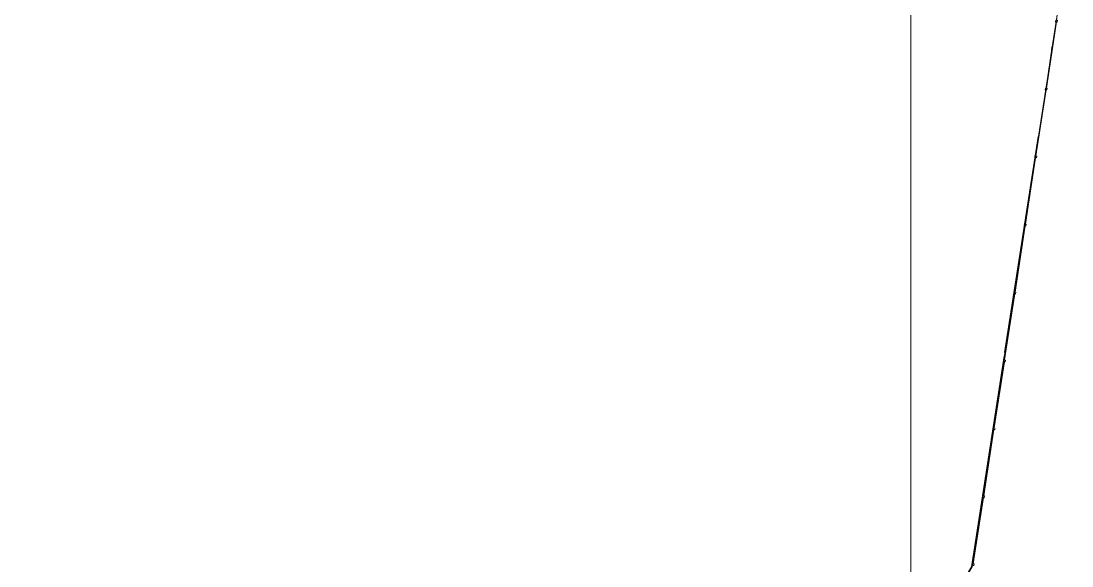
# Model space of a CAD drawing. Header units: metres. Extents: x -207 to 292, y -187 to 169.
# Drawn here: x 123.85 to 154.43, y -116.88 to -101.03 of the extents above; entities that cross this region are included whole.
import ezdxf

# ---------------------------------------------------------------- set-up
doc = ezdxf.new("R2010")
doc.units = ezdxf.units.M
doc.linetypes.add('IMPORT-IMPORT-LÍMITE2 _2_', pattern=[36.83, 6.35, -2.54, 0, -2.54, 25.4, 0, 0, 0])
for name, color, linetype, lineweight in [('A-GLAZ-CWMG', 7, 'Continuous', 9), ('C-TOPO', 7, 'Continuous', 9), ('grilla', 7, 'Continuous', 9), ('linea propiedad', 7, 'IMPORT-IMPORT-LÍMITE2 _2_', 35)]:
    doc.layers.add(name, color=color, linetype=linetype, lineweight=lineweight)
doc.layers.add('PR10-ARQ-PL-001-Emplazamiento-C-1_dwg', color=7, linetype='Continuous', lineweight=9, true_color=0x767676)

# ---------------------------------------------------------------- blocks, each defined once
blk = doc.blocks.new('PR10-ARQ-PL-001-Emplazamiento-C-1_dwg_Quad Corner Mullion - 50x50 mm-517354-PLANTA EMPLAZAMIENTO-674654-PLANTA EMPLAZAMIENTO ACTUALIZADO')
at = {"layer": 'A-GLAZ-CWMG', "flags": 128}
blk.add_lwpolyline([(0.025, 0.025), (0.025, -0.025), (-0.025, -0.025), (-0.025, 0.025)], close=True, dxfattribs=at)
blk = doc.blocks.new('PR10-ARQ-PL-001-Emplazamiento-C-1_dwg_Circular Mullion - 5mm-517344-PLANTA EMPLAZAMIENTO-674655-PLANTA EMPLAZAMIENTO ACTUALIZADO')
at = {"layer": 'A-GLAZ-CWMG', "flags": 128}
for points in [[(-84.442, 139.656), (-83.711, 141.464), (-83.713, 141.465), (-83.716, 141.466), (-84.446, 139.658), (-84.444, 139.657)], [(-84.444, 139.657), (-83.713, 141.465)]]:
    blk.add_lwpolyline(points, close=True, dxfattribs=at)
blk = doc.blocks.new('PR10-ARQ-PL-001-Emplazamiento-C-1_dwg_Rectangular Mullion - 50 x 50 mm-517346-PLANTA EMPLAZAMIENTO-674657-PLANTA EMPLAZAMIENTO ACTUALIZADO')
at = {"layer": 'A-GLAZ-CWMG', "flags": 128}
blk.add_lwpolyline([(0.025, 0.025), (-0.025, 0.025), (-0.025, -0.025), (0.025, -0.025)], close=True, dxfattribs=at)
blk = doc.blocks.new('PR10-ARQ-PL-001-Emplazamiento-C-1_dwg_Rectangular Mullion - 50 x 50 mm-517357-PLANTA EMPLAZAMIENTO-674659-PLANTA EMPLAZAMIENTO ACTUALIZADO')
at = {"layer": 'A-GLAZ-CWMG', "flags": 128}
blk.add_lwpolyline([(0.025, 0.025), (0.025, -0.025), (-0.025, -0.025), (-0.025, 0.025)], close=True, dxfattribs=at)
blk = doc.blocks.new('PR10-ARQ-PL-001-Emplazamiento-C-1_dwg_Quad Corner Mullion - 50x50 mm-517356-PLANTA EMPLAZAMIENTO-674660-PLANTA EMPLAZAMIENTO ACTUALIZADO')
at = {"layer": 'A-GLAZ-CWMG', "flags": 128}
blk.add_lwpolyline([(0.025, 0.025), (-0.025, 0.025), (-0.025, -0.025), (0.025, -0.025)], close=True, dxfattribs=at)
blk = doc.blocks.new('PR10-ARQ-PL-001-Emplazamiento-C-1_dwg-674643-PLANTA EMPLAZAMIENTO ACTUALIZADO')
at = {"layer": 'C-TOPO', "flags": 128}
for points in [[(154.084, -100.285), (153.813, -102.033), (153.72, -102.633), (152.84, -108.311), (152.753, -108.877), (152.693, -109.26), (152.537, -110.269), (152.232, -112.238), (151.509, -116.902)], [(151.509, -116.902), (152.232, -112.238), (152.537, -110.269), (152.693, -109.26), (152.753, -108.877), (152.84, -108.311), (153.72, -102.633), (153.813, -102.033), (154.084, -100.285)]]:
    blk.add_lwpolyline(points, dxfattribs=at)
at = {"layer": 'grilla'}
blk.add_line((149.742, 166.258), (149.742, -186.737), dxfattribs=at)
at = {"layer": 'linea propiedad', "flags": 128}
blk.add_lwpolyline([(-54.042, -143.793), (-38.598, -151.641), (-10.751, -156.968), (44.566, -149.053), (79.439, -137.61), (80.625, -135.045), (148.868, -121.367), (151.509, -116.902), (163.851, -37.257), (170.315, -18.175), (141.974, -4.208)], dxfattribs=at)
for name, p, rotation in [('PR10-ARQ-PL-001-Emplazamiento-C-1_dwg_Circular Mullion - 5mm-517344-PLANTA EMPLAZAMIENTO-674655-PLANTA EMPLAZAMIENTO ACTUALIZADO', (39.734, 15.496), 193.2671153891901), ('PR10-ARQ-PL-001-Emplazamiento-C-1_dwg_Circular Mullion - 5mm-517344-PLANTA EMPLAZAMIENTO-674655-PLANTA EMPLAZAMIENTO ACTUALIZADO', (39.734, 15.496), 193.2671153891901), ('PR10-ARQ-PL-001-Emplazamiento-C-1_dwg_Circular Mullion - 5mm-517344-PLANTA EMPLAZAMIENTO-674655-PLANTA EMPLAZAMIENTO ACTUALIZADO', (39.734, 15.496), 193.2671153891901), ('PR10-ARQ-PL-001-Emplazamiento-C-1_dwg_Circular Mullion - 5mm-517344-PLANTA EMPLAZAMIENTO-674655-PLANTA EMPLAZAMIENTO ACTUALIZADO', (39.43, 13.519), 193.2671153891906), ('PR10-ARQ-PL-001-Emplazamiento-C-1_dwg_Circular Mullion - 5mm-517344-PLANTA EMPLAZAMIENTO-674655-PLANTA EMPLAZAMIENTO ACTUALIZADO', (39.43, 13.519), 193.2671153891906), ('PR10-ARQ-PL-001-Emplazamiento-C-1_dwg_Circular Mullion - 5mm-517344-PLANTA EMPLAZAMIENTO-674655-PLANTA EMPLAZAMIENTO ACTUALIZADO', (39.43, 13.519), 193.2671153891906), ('PR10-ARQ-PL-001-Emplazamiento-C-1_dwg_Circular Mullion - 5mm-517344-PLANTA EMPLAZAMIENTO-674655-PLANTA EMPLAZAMIENTO ACTUALIZADO', (39.127, 11.542), 193.2671153891906), ('PR10-ARQ-PL-001-Emplazamiento-C-1_dwg_Circular Mullion - 5mm-517344-PLANTA EMPLAZAMIENTO-674655-PLANTA EMPLAZAMIENTO ACTUALIZADO', (39.127, 11.542), 193.2671153891906), ('PR10-ARQ-PL-001-Emplazamiento-C-1_dwg_Circular Mullion - 5mm-517344-PLANTA EMPLAZAMIENTO-674655-PLANTA EMPLAZAMIENTO ACTUALIZADO', (39.127, 11.542), 193.2671153891906), ('PR10-ARQ-PL-001-Emplazamiento-C-1_dwg_Circular Mullion - 5mm-517344-PLANTA EMPLAZAMIENTO-674655-PLANTA EMPLAZAMIENTO ACTUALIZADO', (38.823, 9.566), 193.2671153891901), ('PR10-ARQ-PL-001-Emplazamiento-C-1_dwg_Circular Mullion - 5mm-517344-PLANTA EMPLAZAMIENTO-674655-PLANTA EMPLAZAMIENTO ACTUALIZADO', (38.823, 9.566), 193.2671153891901), ('PR10-ARQ-PL-001-Emplazamiento-C-1_dwg_Circular Mullion - 5mm-517344-PLANTA EMPLAZAMIENTO-674655-PLANTA EMPLAZAMIENTO ACTUALIZADO', (38.823, 9.566), 193.2671153891901), ('PR10-ARQ-PL-001-Emplazamiento-C-1_dwg_Circular Mullion - 5mm-517344-PLANTA EMPLAZAMIENTO-674655-PLANTA EMPLAZAMIENTO ACTUALIZADO', (38.519, 7.589), 193.2671153891906), ('PR10-ARQ-PL-001-Emplazamiento-C-1_dwg_Circular Mullion - 5mm-517344-PLANTA EMPLAZAMIENTO-674655-PLANTA EMPLAZAMIENTO ACTUALIZADO', (38.519, 7.589), 193.2671153891906), ('PR10-ARQ-PL-001-Emplazamiento-C-1_dwg_Circular Mullion - 5mm-517344-PLANTA EMPLAZAMIENTO-674655-PLANTA EMPLAZAMIENTO ACTUALIZADO', (38.519, 7.589), 193.2671153891906), ('PR10-ARQ-PL-001-Emplazamiento-C-1_dwg_Circular Mullion - 5mm-517344-PLANTA EMPLAZAMIENTO-674655-PLANTA EMPLAZAMIENTO ACTUALIZADO', (38.216, 5.612), 193.2671153891901), ('PR10-ARQ-PL-001-Emplazamiento-C-1_dwg_Circular Mullion - 5mm-517344-PLANTA EMPLAZAMIENTO-674655-PLANTA EMPLAZAMIENTO ACTUALIZADO', (38.216, 5.612), 193.2671153891901), ('PR10-ARQ-PL-001-Emplazamiento-C-1_dwg_Circular Mullion - 5mm-517344-PLANTA EMPLAZAMIENTO-674655-PLANTA EMPLAZAMIENTO ACTUALIZADO', (38.216, 5.612), 193.2671153891901), ('PR10-ARQ-PL-001-Emplazamiento-C-1_dwg_Circular Mullion - 5mm-517344-PLANTA EMPLAZAMIENTO-674655-PLANTA EMPLAZAMIENTO ACTUALIZADO', (37.912, 3.635), 193.2671153891906), ('PR10-ARQ-PL-001-Emplazamiento-C-1_dwg_Circular Mullion - 5mm-517344-PLANTA EMPLAZAMIENTO-674655-PLANTA EMPLAZAMIENTO ACTUALIZADO', (37.912, 3.635), 193.2671153891906), ('PR10-ARQ-PL-001-Emplazamiento-C-1_dwg_Circular Mullion - 5mm-517344-PLANTA EMPLAZAMIENTO-674655-PLANTA EMPLAZAMIENTO ACTUALIZADO', (37.912, 3.635), 193.2671153891906), ('PR10-ARQ-PL-001-Emplazamiento-C-1_dwg_Circular Mullion - 5mm-517344-PLANTA EMPLAZAMIENTO-674655-PLANTA EMPLAZAMIENTO ACTUALIZADO', (37.608, 1.658), 193.2671153891906), ('PR10-ARQ-PL-001-Emplazamiento-C-1_dwg_Circular Mullion - 5mm-517344-PLANTA EMPLAZAMIENTO-674655-PLANTA EMPLAZAMIENTO ACTUALIZADO', (37.608, 1.658), 193.2671153891906), ('PR10-ARQ-PL-001-Emplazamiento-C-1_dwg_Circular Mullion - 5mm-517344-PLANTA EMPLAZAMIENTO-674655-PLANTA EMPLAZAMIENTO ACTUALIZADO', (37.608, 1.658), 193.2671153891906), ('PR10-ARQ-PL-001-Emplazamiento-C-1_dwg_Quad Corner Mullion - 50x50 mm-517354-PLANTA EMPLAZAMIENTO-674654-PLANTA EMPLAZAMIENTO ACTUALIZADO', (151.549, -116.844), 261.2671153891905), ('PR10-ARQ-PL-001-Emplazamiento-C-1_dwg_Quad Corner Mullion - 50x50 mm-517356-PLANTA EMPLAZAMIENTO-674660-PLANTA EMPLAZAMIENTO ACTUALIZADO', (151.549, -116.844), 261.2671153891905)]:
    blk.add_blockref(name, p, dxfattribs=dict(rotation=rotation))
at = {"extrusion": (0, 0, -1), "rotation": 98.73288461080956}
for name, p in [('PR10-ARQ-PL-001-Emplazamiento-C-1_dwg_Rectangular Mullion - 50 x 50 mm-517346-PLANTA EMPLAZAMIENTO-674657-PLANTA EMPLAZAMIENTO ACTUALIZADO', (-153.978, -101.03)), ('PR10-ARQ-PL-001-Emplazamiento-C-1_dwg_Rectangular Mullion - 50 x 50 mm-517357-PLANTA EMPLAZAMIENTO-674659-PLANTA EMPLAZAMIENTO ACTUALIZADO', (-153.978, -101.03)), ('PR10-ARQ-PL-001-Emplazamiento-C-1_dwg_Rectangular Mullion - 50 x 50 mm-517346-PLANTA EMPLAZAMIENTO-674657-PLANTA EMPLAZAMIENTO ACTUALIZADO', (-153.674, -103.007)), ('PR10-ARQ-PL-001-Emplazamiento-C-1_dwg_Rectangular Mullion - 50 x 50 mm-517357-PLANTA EMPLAZAMIENTO-674659-PLANTA EMPLAZAMIENTO ACTUALIZADO', (-153.674, -103.007)), ('PR10-ARQ-PL-001-Emplazamiento-C-1_dwg_Rectangular Mullion - 50 x 50 mm-517346-PLANTA EMPLAZAMIENTO-674657-PLANTA EMPLAZAMIENTO ACTUALIZADO', (-153.371, -104.983)), ('PR10-ARQ-PL-001-Emplazamiento-C-1_dwg_Rectangular Mullion - 50 x 50 mm-517357-PLANTA EMPLAZAMIENTO-674659-PLANTA EMPLAZAMIENTO ACTUALIZADO', (-153.371, -104.983)), ('PR10-ARQ-PL-001-Emplazamiento-C-1_dwg_Rectangular Mullion - 50 x 50 mm-517346-PLANTA EMPLAZAMIENTO-674657-PLANTA EMPLAZAMIENTO ACTUALIZADO', (-153.067, -106.96)), ('PR10-ARQ-PL-001-Emplazamiento-C-1_dwg_Rectangular Mullion - 50 x 50 mm-517357-PLANTA EMPLAZAMIENTO-674659-PLANTA EMPLAZAMIENTO ACTUALIZADO', (-153.067, -106.96)), ('PR10-ARQ-PL-001-Emplazamiento-C-1_dwg_Rectangular Mullion - 50 x 50 mm-517346-PLANTA EMPLAZAMIENTO-674657-PLANTA EMPLAZAMIENTO ACTUALIZADO', (-152.763, -108.937)), ('PR10-ARQ-PL-001-Emplazamiento-C-1_dwg_Rectangular Mullion - 50 x 50 mm-517357-PLANTA EMPLAZAMIENTO-674659-PLANTA EMPLAZAMIENTO ACTUALIZADO', (-152.763, -108.937)), ('PR10-ARQ-PL-001-Emplazamiento-C-1_dwg_Rectangular Mullion - 50 x 50 mm-517346-PLANTA EMPLAZAMIENTO-674657-PLANTA EMPLAZAMIENTO ACTUALIZADO', (-152.46, -110.914)), ('PR10-ARQ-PL-001-Emplazamiento-C-1_dwg_Rectangular Mullion - 50 x 50 mm-517357-PLANTA EMPLAZAMIENTO-674659-PLANTA EMPLAZAMIENTO ACTUALIZADO', (-152.46, -110.914)), ('PR10-ARQ-PL-001-Emplazamiento-C-1_dwg_Rectangular Mullion - 50 x 50 mm-517346-PLANTA EMPLAZAMIENTO-674657-PLANTA EMPLAZAMIENTO ACTUALIZADO', (-152.156, -112.891)), ('PR10-ARQ-PL-001-Emplazamiento-C-1_dwg_Rectangular Mullion - 50 x 50 mm-517357-PLANTA EMPLAZAMIENTO-674659-PLANTA EMPLAZAMIENTO ACTUALIZADO', (-152.156, -112.891)), ('PR10-ARQ-PL-001-Emplazamiento-C-1_dwg_Rectangular Mullion - 50 x 50 mm-517346-PLANTA EMPLAZAMIENTO-674657-PLANTA EMPLAZAMIENTO ACTUALIZADO', (-151.852, -114.867)), ('PR10-ARQ-PL-001-Emplazamiento-C-1_dwg_Rectangular Mullion - 50 x 50 mm-517357-PLANTA EMPLAZAMIENTO-674659-PLANTA EMPLAZAMIENTO ACTUALIZADO', (-151.852, -114.867))]:
    blk.add_blockref(name, p, dxfattribs=at)
blk = doc.blocks.new('Quad Corner Mullion - 50x50 mm-517354-PLANTA EMPLAZAMIENTO ACTUALIZADO')
at = {"layer": 'A-GLAZ-CWMG'}
for p, q in [((-0.025, -0.025), (-0.025, 0.025)), ((-0.025, 0.025), (0.025, 0.025)), ((0.025, 0.025), (0.025, -0.025)), ((0.025, -0.025), (-0.025, -0.025))]:
    blk.add_line(p, q, dxfattribs=at)
blk = doc.blocks.new('Circular Mullion - 5mm-517344-PLANTA EMPLAZAMIENTO ACTUALIZADO')
at = {"layer": 'A-GLAZ-CWMG'}
for p, q in [((-83.716, 141.466), (-84.446, 139.658)), ((-84.444, 139.657), (-83.713, 141.465)), ((-83.713, 141.465), (-84.444, 139.657)), ((-84.442, 139.656), (-83.711, 141.464)), ((-83.713, 141.465), (-83.716, 141.466)), ((-83.711, 141.464), (-83.713, 141.465)), ((-84.446, 139.658), (-84.444, 139.657)), ((-84.444, 139.657), (-84.442, 139.656))]:
    blk.add_line(p, q, dxfattribs=at)
blk = doc.blocks.new('Rectangular Mullion - 50 x 50 mm-517346-PLANTA EMPLAZAMIENTO ACTUALIZADO')
at = {"layer": 'A-GLAZ-CWMG'}
for p, q in [((0.025, 0.025), (-0.025, 0.025)), ((-0.025, 0.025), (-0.025, -0.025)), ((0.025, -0.025), (0.025, 0.025)), ((-0.025, -0.025), (0.025, -0.025))]:
    blk.add_line(p, q, dxfattribs=at)
blk = doc.blocks.new('Rectangular Mullion - 50 x 50 mm-517357-PLANTA EMPLAZAMIENTO ACTUALIZADO')
at = {"layer": 'A-GLAZ-CWMG'}
for p, q in [((-0.025, -0.025), (-0.025, 0.025)), ((-0.025, 0.025), (0.025, 0.025)), ((0.025, 0.025), (0.025, -0.025)), ((0.025, -0.025), (-0.025, -0.025))]:
    blk.add_line(p, q, dxfattribs=at)
blk = doc.blocks.new('Quad Corner Mullion - 50x50 mm-517356-PLANTA EMPLAZAMIENTO ACTUALIZADO')
at = {"layer": 'A-GLAZ-CWMG'}
for p, q in [((0.025, 0.025), (-0.025, 0.025)), ((-0.025, 0.025), (-0.025, -0.025)), ((0.025, -0.025), (0.025, 0.025)), ((-0.025, -0.025), (0.025, -0.025))]:
    blk.add_line(p, q, dxfattribs=at)

msp = doc.modelspace()

# ---------------------------------------------------------------- linework, layer by layer
at = {"layer": 'C-TOPO'}
for p, q in [((154.084, -100.285), (153.813, -102.033)), ((153.813, -102.033), (154.084, -100.285)), ((153.813, -102.033), (153.72, -102.633)), ((153.72, -102.633), (153.813, -102.033)), ((153.72, -102.633), (152.84, -108.311)), ((152.84, -108.311), (153.72, -102.633)), ((152.84, -108.311), (152.753, -108.877)), ((152.753, -108.877), (152.84, -108.311)), ((152.753, -108.877), (152.693, -109.26)), ((152.693, -109.26), (152.753, -108.877)), ((152.693, -109.26), (152.537, -110.269)), ((152.537, -110.269), (152.693, -109.26)), ((152.537, -110.269), (152.232, -112.238)), ((152.232, -112.238), (152.537, -110.269)), ((152.232, -112.238), (151.509, -116.902)), ((151.509, -116.902), (152.232, -112.238))]:
    msp.add_line(p, q, dxfattribs=at)

# ---------------------------------------------------------------- block references
at = {"layer": 'A-GLAZ-CWMG'}
for name, p, rotation in [('Circular Mullion - 5mm-517344-PLANTA EMPLAZAMIENTO ACTUALIZADO', (39.734, 15.496), 193.2671153891901), ('Circular Mullion - 5mm-517344-PLANTA EMPLAZAMIENTO ACTUALIZADO', (39.734, 15.496), 193.2671153891901), ('Circular Mullion - 5mm-517344-PLANTA EMPLAZAMIENTO ACTUALIZADO', (39.734, 15.496), 193.2671153891901), ('Circular Mullion - 5mm-517344-PLANTA EMPLAZAMIENTO ACTUALIZADO', (39.43, 13.519), 193.2671153891906), ('Circular Mullion - 5mm-517344-PLANTA EMPLAZAMIENTO ACTUALIZADO', (39.43, 13.519), 193.2671153891906), ('Circular Mullion - 5mm-517344-PLANTA EMPLAZAMIENTO ACTUALIZADO', (39.43, 13.519), 193.2671153891906), ('Circular Mullion - 5mm-517344-PLANTA EMPLAZAMIENTO ACTUALIZADO', (39.127, 11.542), 193.2671153891906), ('Circular Mullion - 5mm-517344-PLANTA EMPLAZAMIENTO ACTUALIZADO', (39.127, 11.542), 193.2671153891906), ('Circular Mullion - 5mm-517344-PLANTA EMPLAZAMIENTO ACTUALIZADO', (39.127, 11.542), 193.2671153891906), ('Circular Mullion - 5mm-517344-PLANTA EMPLAZAMIENTO ACTUALIZADO', (38.823, 9.566), 193.2671153891901), ('Circular Mullion - 5mm-517344-PLANTA EMPLAZAMIENTO ACTUALIZADO', (38.823, 9.566), 193.2671153891901), ('Circular Mullion - 5mm-517344-PLANTA EMPLAZAMIENTO ACTUALIZADO', (38.823, 9.566), 193.2671153891901), ('Circular Mullion - 5mm-517344-PLANTA EMPLAZAMIENTO ACTUALIZADO', (38.519, 7.589), 193.2671153891906), ('Circular Mullion - 5mm-517344-PLANTA EMPLAZAMIENTO ACTUALIZADO', (38.519, 7.589), 193.2671153891906), ('Circular Mullion - 5mm-517344-PLANTA EMPLAZAMIENTO ACTUALIZADO', (38.519, 7.589), 193.2671153891906), ('Circular Mullion - 5mm-517344-PLANTA EMPLAZAMIENTO ACTUALIZADO', (38.216, 5.612), 193.2671153891901), ('Circular Mullion - 5mm-517344-PLANTA EMPLAZAMIENTO ACTUALIZADO', (38.216, 5.612), 193.2671153891901), ('Circular Mullion - 5mm-517344-PLANTA EMPLAZAMIENTO ACTUALIZADO', (38.216, 5.612), 193.2671153891901), ('Circular Mullion - 5mm-517344-PLANTA EMPLAZAMIENTO ACTUALIZADO', (37.912, 3.635), 193.2671153891906), ('Circular Mullion - 5mm-517344-PLANTA EMPLAZAMIENTO ACTUALIZADO', (37.912, 3.635), 193.2671153891906), ('Circular Mullion - 5mm-517344-PLANTA EMPLAZAMIENTO ACTUALIZADO', (37.912, 3.635), 193.2671153891906), ('Circular Mullion - 5mm-517344-PLANTA EMPLAZAMIENTO ACTUALIZADO', (37.608, 1.658), 193.2671153891906), ('Circular Mullion - 5mm-517344-PLANTA EMPLAZAMIENTO ACTUALIZADO', (37.608, 1.658), 193.2671153891906), ('Circular Mullion - 5mm-517344-PLANTA EMPLAZAMIENTO ACTUALIZADO', (37.608, 1.658), 193.2671153891906), ('Quad Corner Mullion - 50x50 mm-517354-PLANTA EMPLAZAMIENTO ACTUALIZADO', (151.549, -116.844), 261.2671153891905), ('Quad Corner Mullion - 50x50 mm-517356-PLANTA EMPLAZAMIENTO ACTUALIZADO', (151.549, -116.844), 261.2671153891905)]:
    msp.add_blockref(name, p, dxfattribs=dict(at, rotation=rotation))
at = {"layer": 'A-GLAZ-CWMG', "extrusion": (0, 0, -1), "rotation": 98.73288461080956}
for name, p in [('Rectangular Mullion - 50 x 50 mm-517346-PLANTA EMPLAZAMIENTO ACTUALIZADO', (-153.978, -101.03)), ('Rectangular Mullion - 50 x 50 mm-517357-PLANTA EMPLAZAMIENTO ACTUALIZADO', (-153.978, -101.03)), ('Rectangular Mullion - 50 x 50 mm-517346-PLANTA EMPLAZAMIENTO ACTUALIZADO', (-153.674, -103.007)), ('Rectangular Mullion - 50 x 50 mm-517357-PLANTA EMPLAZAMIENTO ACTUALIZADO', (-153.674, -103.007)), ('Rectangular Mullion - 50 x 50 mm-517346-PLANTA EMPLAZAMIENTO ACTUALIZADO', (-153.371, -104.983)), ('Rectangular Mullion - 50 x 50 mm-517357-PLANTA EMPLAZAMIENTO ACTUALIZADO', (-153.371, -104.983)), ('Rectangular Mullion - 50 x 50 mm-517346-PLANTA EMPLAZAMIENTO ACTUALIZADO', (-153.067, -106.96)), ('Rectangular Mullion - 50 x 50 mm-517357-PLANTA EMPLAZAMIENTO ACTUALIZADO', (-153.067, -106.96)), ('Rectangular Mullion - 50 x 50 mm-517346-PLANTA EMPLAZAMIENTO ACTUALIZADO', (-152.763, -108.937)), ('Rectangular Mullion - 50 x 50 mm-517357-PLANTA EMPLAZAMIENTO ACTUALIZADO', (-152.763, -108.937)), ('Rectangular Mullion - 50 x 50 mm-517346-PLANTA EMPLAZAMIENTO ACTUALIZADO', (-152.46, -110.914)), ('Rectangular Mullion - 50 x 50 mm-517357-PLANTA EMPLAZAMIENTO ACTUALIZADO', (-152.46, -110.914)), ('Rectangular Mullion - 50 x 50 mm-517346-PLANTA EMPLAZAMIENTO ACTUALIZADO', (-152.156, -112.891)), ('Rectangular Mullion - 50 x 50 mm-517357-PLANTA EMPLAZAMIENTO ACTUALIZADO', (-152.156, -112.891)), ('Rectangular Mullion - 50 x 50 mm-517346-PLANTA EMPLAZAMIENTO ACTUALIZADO', (-151.852, -114.867)), ('Rectangular Mullion - 50 x 50 mm-517357-PLANTA EMPLAZAMIENTO ACTUALIZADO', (-151.852, -114.867))]:
    msp.add_blockref(name, p, dxfattribs=at)
at = {"layer": 'PR10-ARQ-PL-001-Emplazamiento-C-1_dwg', "color": 7}
msp.add_blockref('PR10-ARQ-PL-001-Emplazamiento-C-1_dwg-674643-PLANTA EMPLAZAMIENTO ACTUALIZADO', (0, 0), dxfattribs=at)

doc.saveas('drawing.dxf')
